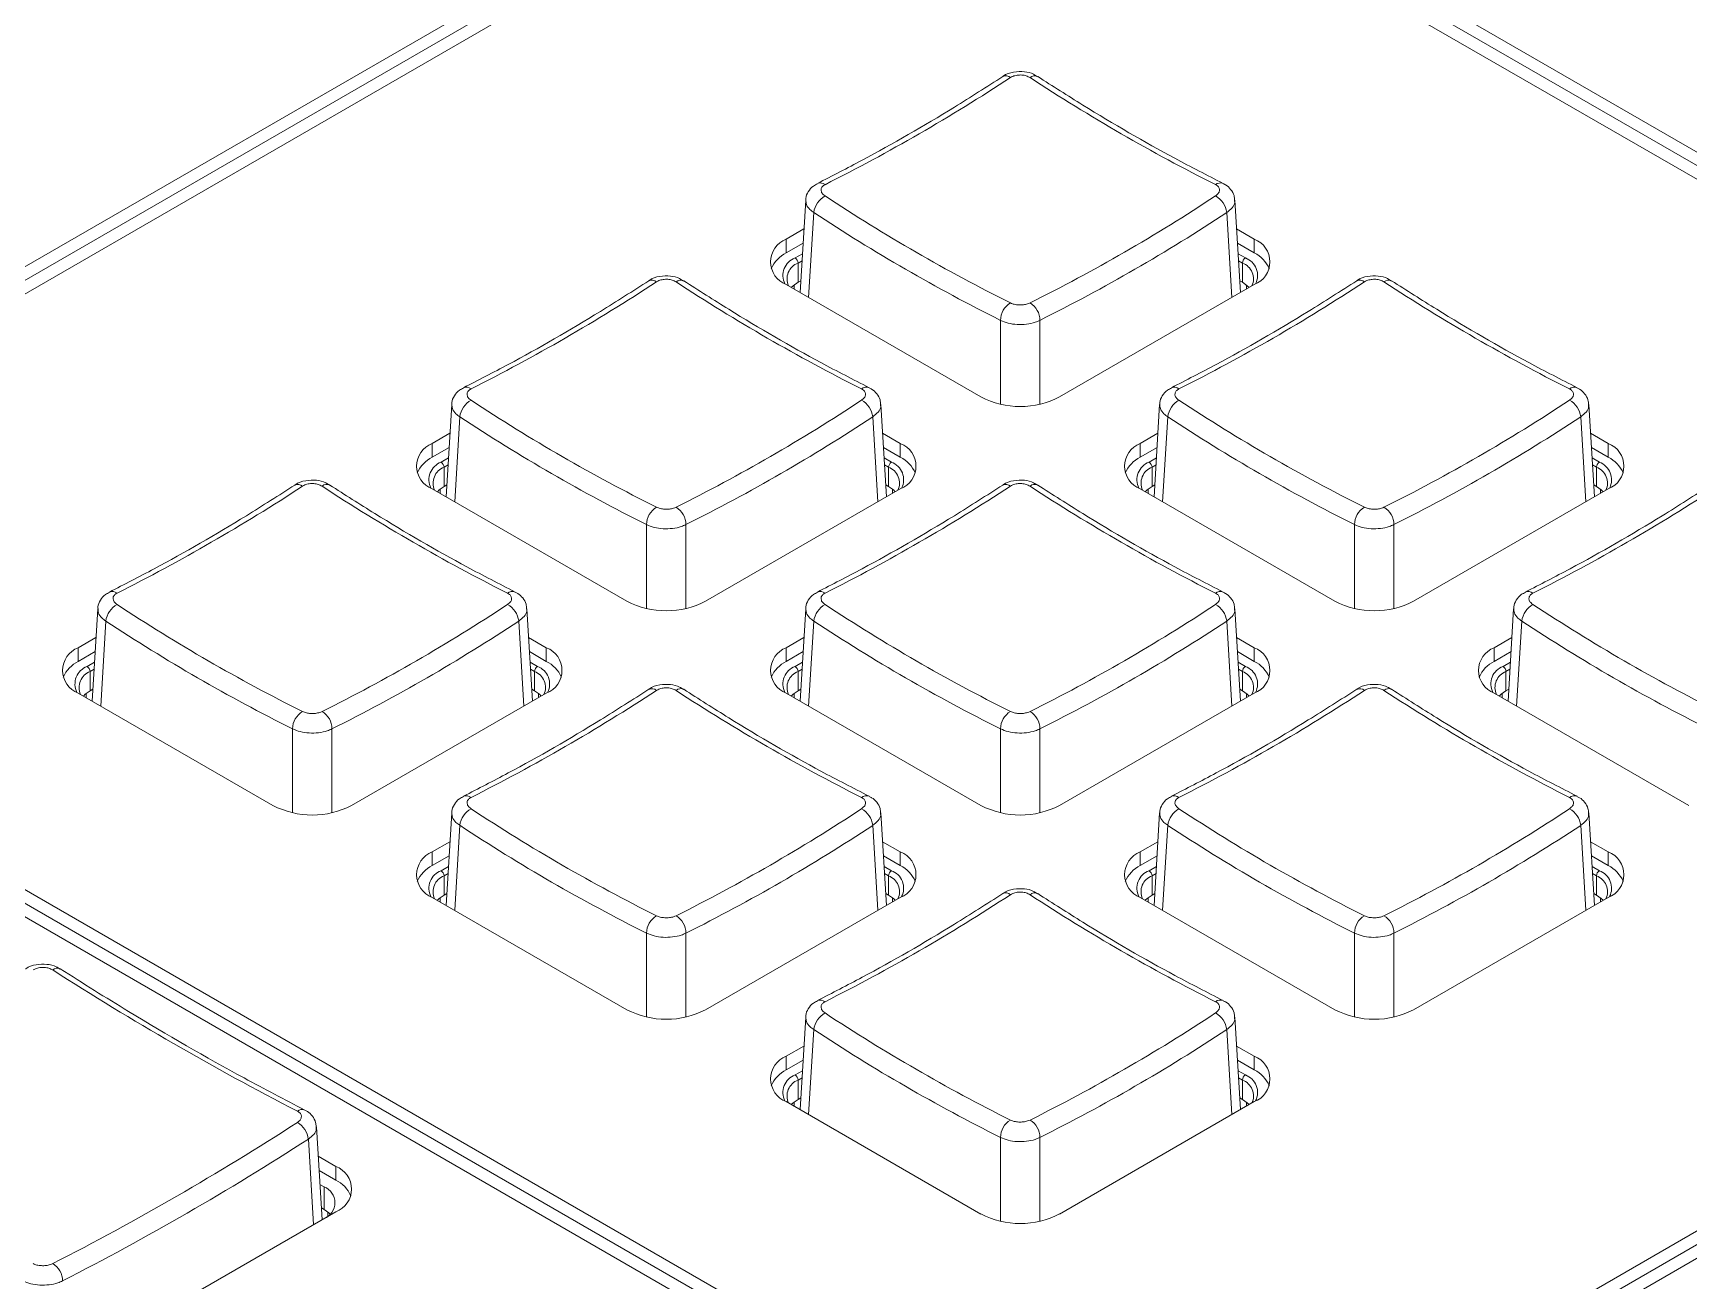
# Model space of a CAD drawing. Header units: millimetres. Extents: x 69 to 580, y 43 to 425.
# Drawn here: x 502.52 to 532.28, y 313.03 to 335.47 of the extents above; entities that cross this region are included whole.
import ezdxf

# ---------------------------------------------------------------- set-up
doc = ezdxf.new("R2010")
doc.units = ezdxf.units.MM

msp = doc.modelspace()

# ---------------------------------------------------------------- linework, layer by layer
at = {"color": 7, "linetype": 'Continuous', "lineweight": 15}
for p, q in [((549.2342, 323.6282), (406.8229, 405.8405)), ((549.2342, 323.3832), (406.8229, 405.5955)), ((518.7579, 340.732), (492.6592, 325.6655)), ((518.7579, 340.487), (492.6592, 325.4206)), ((493.0835, 325.4206), (519.1822, 340.487)), ((519.1822, 340.487), (548.8099, 323.3833)), ((516.4049, 332.4649), (516.3044, 330.8028)), ((524.2209, 330.8028), (524.1204, 332.4649)), ((480.7025, 332.0782), (522.287, 308.0719)), ((516.3735, 331.9466), (516.0554, 331.7629)), ((524.4699, 331.7629), (524.1517, 331.9466)), ((516.0554, 331.5179), (516.0554, 331.7629)), ((516.3582, 331.6928), (516.0554, 331.5179)), ((524.4699, 331.5179), (524.1671, 331.6928)), ((524.4699, 331.5179), (524.4699, 331.7629)), ((516.2675, 330.9872), (516.2675, 331.3342)), ((524.2578, 330.9872), (524.2578, 331.3342)), ((516.0553, 330.9465), (519.5555, 328.9259)), ((516.3172, 331.0159), (516.2675, 330.9872)), ((520.9697, 328.9259), (524.4699, 330.9465)), ((524.2578, 330.9872), (524.208, 331.0159)), ((510.0409, 328.7911), (509.9404, 327.1289)), ((517.857, 327.1289), (517.7564, 328.7911)), ((522.7688, 328.7911), (522.6683, 327.1289)), ((530.5849, 327.1289), (530.4844, 328.7911)), ((510.0096, 328.2728), (509.6914, 328.0891)), ((509.6914, 327.8441), (509.6914, 328.0891)), ((518.106, 328.0891), (517.7878, 328.2728)), ((518.106, 327.8441), (518.106, 328.0891)), ((522.7375, 328.2728), (522.4193, 328.0891)), ((522.4193, 327.8441), (522.4193, 328.0891)), ((530.8339, 328.0891), (530.5157, 328.2728)), ((530.8339, 327.8441), (530.8339, 328.0891)), ((509.9942, 328.0189), (509.6914, 327.8441)), ((518.106, 327.8441), (517.8031, 328.0189)), ((522.7221, 328.0189), (522.4193, 327.8441)), ((530.8339, 327.8441), (530.5311, 328.0189)), ((509.9035, 327.3134), (509.9035, 327.6604)), ((517.8938, 327.3134), (517.8938, 327.6604)), ((522.6314, 327.3134), (522.6314, 327.6604)), ((530.6218, 327.3134), (530.6218, 327.6604)), ((509.6914, 327.2727), (513.1916, 325.2521)), ((509.9533, 327.3421), (509.9035, 327.3134)), ((514.6058, 325.2521), (518.106, 327.2727)), ((517.8938, 327.3134), (517.8441, 327.3421)), ((522.4193, 327.2727), (525.9195, 325.2521)), ((522.6812, 327.3421), (522.6314, 327.3134)), ((527.3337, 325.2521), (530.8339, 327.2727)), ((530.6218, 327.3134), (530.572, 327.3421)), ((467.6373, 276.0335), (555.8245, 326.9428)), ((522.7113, 308.3169), (493.0835, 325.4206)), ((522.7113, 308.0719), (493.0835, 325.1756)), ((503.677, 325.1173), (503.5764, 323.4551)), ((511.493, 323.4551), (511.3925, 325.1172)), ((516.4049, 325.1173), (516.3044, 323.4551)), ((524.2209, 323.4551), (524.1204, 325.1172)), ((529.1328, 325.1173), (529.0323, 323.4551)), ((503.6456, 324.5989), (503.3274, 324.4152)), ((511.742, 324.4152), (511.4238, 324.5989)), ((516.3735, 324.5989), (516.0554, 324.4152)), ((524.4699, 324.4152), (524.1517, 324.5989)), ((529.1015, 324.5989), (528.7833, 324.4152)), ((503.3274, 324.1703), (503.3274, 324.4152)), ((503.6303, 324.3451), (503.3274, 324.1703)), ((511.742, 324.1703), (511.4392, 324.3451)), ((511.742, 324.1703), (511.742, 324.4152)), ((516.0554, 324.1703), (516.0554, 324.4152)), ((516.3582, 324.3451), (516.0554, 324.1703)), ((524.4699, 324.1703), (524.1671, 324.3451)), ((524.4699, 324.1703), (524.4699, 324.4152)), ((528.7833, 324.1703), (528.7833, 324.4152)), ((529.0861, 324.3451), (528.7833, 324.1703)), ((503.5396, 323.6395), (503.5396, 323.9866)), ((511.5299, 323.6395), (511.5299, 323.9866)), ((516.2675, 323.6395), (516.2675, 323.9866)), ((524.2578, 323.6395), (524.2578, 323.9866)), ((528.9954, 323.6395), (528.9954, 323.9866)), ((503.3274, 323.5988), (506.8276, 321.5782)), ((503.5893, 323.6683), (503.5396, 323.6395)), ((508.2418, 321.5782), (511.742, 323.5988)), ((511.5299, 323.6395), (511.4801, 323.6683)), ((516.0554, 323.5988), (519.5555, 321.5782)), ((516.3173, 323.6683), (516.2675, 323.6395)), ((520.9697, 321.5782), (524.4699, 323.5988)), ((524.2578, 323.6395), (524.208, 323.6683)), ((528.7833, 323.5988), (532.2835, 321.5782)), ((529.0452, 323.6683), (528.9954, 323.6395)), ((548.8099, 323.3833), (522.7113, 308.3169)), ((548.8099, 323.1383), (522.7113, 308.0719)), ((510.0409, 321.4434), (509.9404, 319.7812)), ((517.857, 319.7812), (517.7564, 321.4434)), ((522.7688, 321.4434), (522.6683, 319.7812)), ((530.5849, 319.7812), (530.4843, 321.4434)), ((510.0096, 320.9251), (509.6914, 320.7414)), ((518.106, 320.7414), (517.7878, 320.9251)), ((522.7375, 320.9251), (522.4193, 320.7414)), ((530.8339, 320.7414), (530.5157, 320.9251)), ((509.6914, 320.4964), (509.6914, 320.7414)), ((509.9942, 320.6713), (509.6914, 320.4964)), ((518.106, 320.4964), (517.8031, 320.6713)), ((518.106, 320.4964), (518.106, 320.7414)), ((522.4193, 320.4964), (522.4193, 320.7414)), ((522.7221, 320.6713), (522.4193, 320.4964)), ((530.8339, 320.4964), (530.5311, 320.6713)), ((530.8339, 320.4964), (530.8339, 320.7414)), ((509.9035, 319.9657), (509.9035, 320.3127)), ((517.8938, 319.9657), (517.8938, 320.3127)), ((522.6314, 319.9657), (522.6314, 320.3127)), ((530.6218, 319.9657), (530.6218, 320.3127)), ((509.6914, 319.925), (513.1916, 317.9044)), ((509.9533, 319.9944), (509.9035, 319.9657)), ((514.6058, 317.9044), (518.106, 319.925)), ((517.8938, 319.9657), (517.8441, 319.9944)), ((522.4193, 319.925), (525.9195, 317.9044)), ((522.6812, 319.9944), (522.6314, 319.9657)), ((527.3337, 317.9044), (530.8339, 319.925)), ((530.6218, 319.9657), (530.572, 319.9944)), ((516.4049, 317.7696), (516.3044, 316.1074)), ((524.2209, 316.1074), (524.1204, 317.7696)), ((516.3735, 317.2512), (516.0554, 317.0676)), ((516.0554, 316.8226), (516.0554, 317.0676)), ((524.4699, 317.0676), (524.1517, 317.2512)), ((524.4699, 316.8226), (524.4699, 317.0676)), ((516.3582, 316.9974), (516.0554, 316.8226)), ((524.4699, 316.8226), (524.1671, 316.9974)), ((516.2675, 316.2919), (516.2675, 316.6389)), ((524.2578, 316.2919), (524.2578, 316.6389)), ((516.0553, 316.2512), (519.5555, 314.2305)), ((516.3172, 316.3206), (516.2675, 316.2919)), ((520.9697, 314.2305), (524.4699, 316.2512)), ((524.2578, 316.2919), (524.208, 316.3206)), ((507.71, 314.1276), (507.6088, 315.8)), ((507.9575, 315.0869), (507.6409, 315.2697)), ((507.9575, 314.842), (507.6563, 315.0159)), ((507.9575, 314.842), (507.9575, 315.0869)), ((507.6716, 314.7621), (507.7454, 314.7195)), ((507.7454, 314.3112), (507.7454, 314.7195)), ((503.3967, 311.6376), (507.9575, 314.2705)), ((507.7454, 314.3112), (507.6972, 314.339))]:
    msp.add_line(p, q, dxfattribs=at)
at = {"color": 8, "linetype": 'Continuous', "lineweight": 15}
for p, q in [((516.5505, 332.2424), (516.458, 330.714)), ((524.0672, 330.714), (523.9748, 332.2424)), ((516.2145, 331.4261), (516.3467, 331.5024)), ((516.339, 331.3755), (516.2675, 331.3342)), ((524.1786, 331.5024), (524.3108, 331.4261)), ((524.2578, 331.3342), (524.1863, 331.3755)), ((516.1968, 330.9395), (516.1968, 330.8649)), ((524.3285, 330.9395), (524.3285, 330.8649)), ((519.9093, 328.794), (519.9093, 330.3034)), ((520.616, 330.3034), (520.616, 328.794)), ((510.1865, 328.5685), (510.0941, 327.0402)), ((517.7033, 327.0402), (517.6108, 328.5685)), ((522.9144, 328.5685), (522.822, 327.0402)), ((530.4312, 327.0402), (530.3388, 328.5685)), ((509.8505, 327.7523), (509.9827, 327.8286)), ((517.8146, 327.8286), (517.9469, 327.7523)), ((522.5784, 327.7523), (522.7106, 327.8286)), ((530.5426, 327.8286), (530.6748, 327.7523)), ((509.975, 327.7017), (509.9035, 327.6604)), ((517.8938, 327.6604), (517.8223, 327.7017)), ((522.703, 327.7017), (522.6314, 327.6604)), ((530.6218, 327.6604), (530.5502, 327.7017)), ((509.8328, 327.2657), (509.8328, 327.191)), ((517.9645, 327.2657), (517.9645, 327.191)), ((522.5607, 327.2657), (522.5607, 327.191)), ((530.6925, 327.2657), (530.6925, 327.191)), ((513.5453, 325.1202), (513.5453, 326.6295)), ((514.252, 326.6295), (514.252, 325.1202)), ((526.2733, 325.1202), (526.2733, 326.6295)), ((526.9799, 326.6295), (526.9799, 325.1202)), ((503.8226, 324.8947), (503.7301, 323.3664)), ((511.3393, 323.3664), (511.2469, 324.8947)), ((516.5505, 324.8947), (516.458, 323.3664)), ((524.0672, 323.3664), (523.9748, 324.8947)), ((529.2784, 324.8947), (529.186, 323.3664)), ((503.4865, 324.0784), (503.6188, 324.1548)), ((503.6111, 324.0279), (503.5396, 323.9866)), ((511.4507, 324.1548), (511.5829, 324.0784)), ((511.5299, 323.9866), (511.4584, 324.0279)), ((516.2145, 324.0784), (516.3467, 324.1548)), ((516.339, 324.0279), (516.2675, 323.9866)), ((524.1786, 324.1548), (524.3108, 324.0784)), ((524.2578, 323.9866), (524.1863, 324.0279)), ((528.9424, 324.0784), (529.0746, 324.1548)), ((529.0669, 324.0279), (528.9954, 323.9866)), ((503.4689, 323.5918), (503.4689, 323.5172)), ((511.6006, 323.5918), (511.6006, 323.5172)), ((516.1968, 323.5918), (516.1968, 323.5172)), ((524.3285, 323.5918), (524.3285, 323.5172)), ((528.9247, 323.5918), (528.9247, 323.5172)), ((507.1814, 321.4464), (507.1814, 322.9557)), ((507.8881, 322.9557), (507.8881, 321.4464)), ((519.9093, 321.4464), (519.9093, 322.9557)), ((520.616, 322.9557), (520.616, 321.4464)), ((510.1865, 321.2209), (510.0941, 319.6925)), ((517.7033, 319.6925), (517.6108, 321.2209)), ((522.9144, 321.2209), (522.822, 319.6925)), ((530.4312, 319.6925), (530.3388, 321.2209)), ((509.8505, 320.4046), (509.9827, 320.4809)), ((509.975, 320.354), (509.9035, 320.3127)), ((517.8146, 320.4809), (517.9469, 320.4046)), ((517.8938, 320.3127), (517.8223, 320.354)), ((522.5784, 320.4046), (522.7106, 320.4809)), ((522.703, 320.354), (522.6314, 320.3127)), ((530.5426, 320.4809), (530.6748, 320.4046)), ((530.6218, 320.3127), (530.5502, 320.354)), ((509.8328, 319.918), (509.8328, 319.8433)), ((517.9645, 319.918), (517.9645, 319.8433)), ((522.5607, 319.918), (522.5607, 319.8433)), ((530.6925, 319.918), (530.6925, 319.8433)), ((513.5453, 317.7725), (513.5453, 319.2819)), ((514.252, 319.2819), (514.252, 317.7725)), ((526.2733, 317.7725), (526.2733, 319.2819)), ((526.9799, 319.2819), (526.9799, 317.7725)), ((516.5505, 317.547), (516.458, 316.0187)), ((524.0672, 316.0187), (523.9748, 317.547)), ((516.2145, 316.7308), (516.3467, 316.8071)), ((524.1786, 316.8071), (524.3108, 316.7308)), ((516.339, 316.6802), (516.2675, 316.6389)), ((524.2578, 316.6389), (524.1863, 316.6802)), ((516.1968, 316.2441), (516.1968, 316.1695)), ((524.3285, 316.2441), (524.3285, 316.1695)), ((507.5563, 314.0389), (507.4632, 315.5783)), ((519.9093, 314.0987), (519.9093, 315.608)), ((520.616, 315.608), (520.616, 314.0987)), ((507.8161, 314.2635), (507.8161, 314.1957))]:
    msp.add_line(p, q, dxfattribs=at)
at = {"color": 7, "linetype": 'Continuous', "lineweight": 15, "flags": 128}
for points in [[(516.2675, 330.9872), (516.1804, 330.926), (516.1468, 330.8937)], [(524.3785, 330.8937), (524.3448, 330.926), (524.2578, 330.9872)], [(509.9035, 327.3134), (509.8165, 327.2521), (509.7828, 327.2199)], [(518.0146, 327.2199), (517.9809, 327.2521), (517.8938, 327.3134)], [(522.6314, 327.3134), (522.5444, 327.2521), (522.5107, 327.2199)], [(530.7425, 327.2199), (530.7088, 327.2521), (530.6218, 327.3134)], [(503.5396, 323.6395), (503.4525, 323.5783), (503.4188, 323.5461)], [(511.6506, 323.5461), (511.6169, 323.5783), (511.5299, 323.6395)], [(516.2675, 323.6395), (516.1804, 323.5783), (516.1468, 323.5461)], [(524.3785, 323.5461), (524.3448, 323.5783), (524.2578, 323.6395)], [(528.9954, 323.6395), (528.9084, 323.5783), (528.8747, 323.5461)], [(509.9035, 319.9657), (509.8165, 319.9045), (509.7828, 319.8722)], [(518.0146, 319.8722), (517.9809, 319.9045), (517.8938, 319.9657)], [(522.6314, 319.9657), (522.5444, 319.9045), (522.5107, 319.8722)], [(530.7425, 319.8722), (530.7088, 319.9045), (530.6218, 319.9657)], [(516.2675, 316.2919), (516.1804, 316.2306), (516.1468, 316.1984)], [(524.3785, 316.1984), (524.3448, 316.2306), (524.2578, 316.2919)], [(507.8545, 314.2296), (507.8324, 314.25), (507.7454, 314.3112)]]:
    msp.add_lwpolyline(points, dxfattribs=at)
at = {"color": 7, "linetype": 'Continuous', "lineweight": 15}
for centre, radius, start, end in [((501.3681, 363.2437), 34.1604, 296.76618, 303.22844), ((539.1564, 363.2424), 34.1588, 236.77142, 243.23396), ((516.9524, 332.1884), 0.4055, 119.57629, 172.35129), ((534.3193, 359.1203), 31.86, 236.53799, 243.46739), ((506.2067, 359.119), 31.8585, 296.53245, 303.46217), ((523.5729, 332.1884), 0.4055, 7.65129, 60.4206), ((534.243, 359.0114), 32.0875, 236.53799, 243.46739), ((506.2814, 359.0129), 32.0892, 296.5328, 303.46183), ((516.2103, 331.3547), 0.4366, 110.78264, 249.21681), ((524.315, 331.3547), 0.4366, 290.78382, 69.21618), ((516.322, 330.9953), 0.5868, 117.03066, 156.18332), ((516.3732, 331.0496), 0.3037, 110.37971, 204.80769), ((516.1524, 331.329), 0.1153, 2.60347, 57.3955), ((524.3729, 331.329), 0.1153, 122.6058, 177.39358), ((524.152, 331.0496), 0.3037, 335.19249, 69.62089), ((524.2032, 330.9953), 0.5868, 23.81718, 62.9681), ((495.0041, 359.5699), 34.1603, 296.76618, 303.22844), ((532.7923, 359.5683), 34.1586, 236.77139, 243.23399), ((507.732, 359.5699), 34.1604, 296.76618, 303.22844), ((545.5204, 359.5686), 34.1588, 236.77142, 243.23396), ((520.2691, 330.3054), 0.3598, 120.36283, 180.31859), ((520.2562, 330.3053), 0.3598, 359.68524, 59.63431), ((510.5884, 328.5146), 0.4055, 119.57629, 172.35129), ((527.9553, 355.4465), 31.86, 236.53799, 243.46739), ((499.8428, 355.4452), 31.8585, 296.53245, 303.46217), ((517.2089, 328.5145), 0.4055, 7.65211, 60.42074), ((520.2626, 330.2906), 1.537, 242.6098, 297.39014), ((523.3164, 328.5145), 0.4056, 119.58079, 172.34678), ((540.6833, 355.4465), 31.86, 236.53799, 243.46739), ((512.5689, 355.4482), 31.862, 296.53283, 303.46179), ((529.9368, 328.5146), 0.4055, 7.64986, 60.42118), ((527.8787, 355.3371), 32.0869, 236.53792, 243.46746), ((499.9174, 355.3391), 32.0893, 296.5328, 303.46183), ((540.607, 355.3376), 32.0875, 236.53799, 243.46739), ((512.6471, 355.336), 32.0857, 296.53242, 303.46221), ((509.8463, 327.6809), 0.4366, 110.78264, 249.21681), ((517.951, 327.6809), 0.4366, 290.78386, 69.21633), ((522.5742, 327.6809), 0.4366, 110.7838, 249.21639), ((530.679, 327.6809), 0.4366, 290.78266, 69.2166), ((509.9581, 327.3214), 0.5868, 117.03056, 156.18343), ((509.7884, 327.6552), 0.1153, 2.60347, 57.3955), ((518.009, 327.6552), 0.1153, 122.60519, 177.3942), ((517.8393, 327.3214), 0.5868, 23.81746, 62.96825), ((522.686, 327.3214), 0.5868, 117.03257, 156.18141), ((522.5163, 327.6552), 0.1153, 2.61087, 57.39139), ((530.7369, 327.6552), 0.1153, 122.6058, 177.39358), ((530.5672, 327.3215), 0.5868, 23.81631, 62.96846), ((510.0093, 327.3757), 0.3037, 110.3792, 204.80819), ((517.7881, 327.3757), 0.3037, 335.19343, 69.61995), ((522.7372, 327.3757), 0.3037, 110.38004, 204.8058), ((530.516, 327.3757), 0.3037, 335.19453, 69.61885), ((488.6402, 355.896), 34.1603, 296.76618, 303.22844), ((526.4284, 355.8945), 34.1586, 236.77139, 243.23399), ((501.3681, 355.896), 34.1603, 296.76618, 303.22844), ((539.1563, 355.8945), 34.1586, 236.77139, 243.23399), ((514.096, 355.8961), 34.1604, 296.76618, 303.22844), ((513.9051, 326.6315), 0.3598, 120.36283, 180.31859), ((513.8922, 326.6315), 0.3598, 359.68524, 59.63431), ((526.6331, 326.6315), 0.3598, 120.36725, 180.31417), ((526.6201, 326.6315), 0.3598, 359.68366, 59.63491), ((504.2244, 324.8407), 0.4055, 119.57632, 172.35115), ((521.5912, 351.7722), 31.8595, 236.53794, 243.46743), ((493.4788, 351.7713), 31.8585, 296.53245, 303.46217), ((510.8449, 324.8407), 0.4055, 7.6519, 60.42071), ((513.8987, 326.6168), 1.537, 242.6098, 297.39014), ((516.9524, 324.8407), 0.4056, 119.58079, 172.34678), ((534.3193, 351.7726), 31.86, 236.53799, 243.46739), ((506.205, 351.7744), 31.862, 296.53283, 303.46179), ((523.5729, 324.8407), 0.4055, 7.65068, 60.42132), ((526.6266, 326.6167), 1.537, 242.60949, 297.39069), ((529.6803, 324.8407), 0.4055, 119.57794, 172.34963), ((547.0472, 351.7726), 31.86, 236.53799, 243.46739), ((521.5149, 351.6635), 32.0872, 236.53795, 243.46743), ((493.5535, 351.6653), 32.0893, 296.5328, 303.46183), ((534.2427, 351.6632), 32.0869, 236.53792, 243.46746), ((506.2831, 351.6622), 32.0857, 296.53242, 303.46221), ((546.971, 351.6638), 32.0875, 236.53799, 243.46739), ((503.4824, 324.007), 0.4366, 110.78267, 249.21677), ((511.5871, 324.007), 0.4366, 290.7838, 69.21648), ((516.2103, 324.007), 0.4366, 110.7838, 249.21639), ((524.315, 324.007), 0.4366, 290.7827, 69.21674), ((528.9382, 324.007), 0.4366, 110.78289, 249.21655), ((503.5941, 323.6476), 0.5868, 117.03061, 156.18343), ((503.6453, 323.7019), 0.3037, 110.37926, 204.80826), ((503.4244, 323.9813), 0.1153, 2.60347, 57.3955), ((511.645, 323.9813), 0.1153, 122.60606, 177.39414), ((511.4241, 323.7019), 0.3037, 335.19276, 69.62024), ((511.4753, 323.6476), 0.5868, 23.81774, 62.9684), ((516.3221, 323.6476), 0.5868, 117.03247, 156.18152), ((516.3732, 323.7019), 0.3037, 110.37953, 204.80631), ((516.1523, 323.9813), 0.1153, 2.61087, 57.39139), ((524.3729, 323.9813), 0.1153, 122.60519, 177.3942), ((524.152, 323.7019), 0.3037, 335.19547, 69.61791), ((524.2033, 323.6476), 0.5868, 23.81659, 62.96861), ((529.0499, 323.6476), 0.5868, 117.03066, 156.18332), ((529.1012, 323.7019), 0.3037, 110.37971, 204.80769), ((528.8803, 323.9813), 0.1153, 2.60347, 57.3955), ((495.0041, 352.2222), 34.1603, 296.76618, 303.22844), ((532.7923, 352.2207), 34.1586, 236.77139, 243.23399), ((507.7321, 352.2222), 34.1603, 296.76618, 303.22844), ((545.5203, 352.2207), 34.1586, 236.77139, 243.23399), ((507.5412, 322.9577), 0.3598, 120.36286, 180.31844), ((507.5282, 322.9577), 0.3598, 359.68509, 59.63446), ((520.2691, 322.9577), 0.3598, 120.36725, 180.31417), ((520.2562, 322.9577), 0.3598, 359.68366, 59.63491), ((507.5347, 322.9429), 1.537, 242.60981, 297.39013), ((510.5885, 321.1669), 0.4056, 119.58082, 172.34665), ((527.9551, 348.0984), 31.8595, 236.53794, 243.46743), ((499.841, 348.1005), 31.862, 296.53283, 303.46179), ((517.2089, 321.1669), 0.4055, 7.65047, 60.42129), ((520.2626, 322.9429), 1.537, 242.60949, 297.39069), ((523.3164, 321.1669), 0.4055, 119.57794, 172.34963), ((540.6833, 348.0988), 31.86, 236.53799, 243.46739), ((512.5707, 348.0975), 31.8585, 296.53245, 303.46217), ((529.9368, 321.1669), 0.4055, 7.65211, 60.42074), ((527.8789, 347.9897), 32.0872, 236.53795, 243.46743), ((499.9192, 347.9884), 32.0858, 296.53242, 303.46221), ((540.6067, 347.9894), 32.0869, 236.53792, 243.46746), ((512.6453, 347.9914), 32.0893, 296.5328, 303.46183), ((509.8463, 320.3332), 0.4366, 110.78383, 249.21636), ((517.951, 320.3332), 0.4366, 290.78264, 69.2169), ((522.5742, 320.3332), 0.4366, 110.78289, 249.21655), ((530.679, 320.3332), 0.4366, 290.78354, 69.21664), ((509.9581, 319.9737), 0.5868, 117.03253, 156.18152), ((510.0093, 320.028), 0.3037, 110.37959, 204.80638), ((509.7884, 320.3075), 0.1153, 2.61087, 57.39139), ((518.009, 320.3075), 0.1153, 122.60606, 177.39414), ((517.7881, 320.028), 0.3037, 335.19479, 69.6182), ((517.8393, 319.9738), 0.5868, 23.81687, 62.96877), ((522.686, 319.9738), 0.5868, 117.03056, 156.18343), ((522.7372, 320.028), 0.3037, 110.3792, 204.80819), ((522.5163, 320.3075), 0.1153, 2.60347, 57.3955), ((530.7369, 320.3075), 0.1153, 122.60519, 177.3942), ((530.516, 320.028), 0.3037, 335.19343, 69.61995), ((530.5672, 319.9738), 0.5868, 23.81746, 62.96825), ((501.3681, 348.5484), 34.1603, 296.76618, 303.22844), ((539.1563, 348.5468), 34.1586, 236.77139, 243.23399), ((513.9052, 319.2838), 0.3598, 120.36728, 180.31402), ((513.8922, 319.2838), 0.3598, 359.68351, 59.63507), ((526.6331, 319.2838), 0.3598, 120.36437, 180.31705), ((526.6201, 319.2838), 0.3598, 359.68524, 59.63431), ((531.8906, 363.8158), 53.7129, 237.29268, 242.71269), ((513.8987, 319.2691), 1.537, 242.6095, 297.39068), ((516.9524, 317.493), 0.4055, 119.57798, 172.34949), ((534.3191, 344.4246), 31.8595, 236.53794, 243.46743), ((506.2067, 344.4237), 31.8585, 296.53245, 303.46217), ((523.5729, 317.493), 0.4055, 7.6519, 60.42071), ((526.6266, 319.2691), 1.537, 242.60964, 297.3903), ((534.2429, 344.3158), 32.0872, 236.53795, 243.46743), ((506.2814, 344.3176), 32.0893, 296.5328, 303.46183), ((516.2103, 316.6594), 0.4366, 110.78292, 249.21652), ((524.315, 316.6594), 0.4366, 290.78348, 69.2168), ((516.322, 316.2999), 0.5868, 117.03061, 156.18343), ((524.2032, 316.2999), 0.5868, 23.81774, 62.9684), ((516.3732, 316.3542), 0.3037, 110.37926, 204.80826), ((516.1524, 316.6337), 0.1153, 2.60347, 57.3955), ((524.3729, 316.6337), 0.1153, 122.60606, 177.39414), ((524.152, 316.3542), 0.3037, 335.19276, 69.62024), ((480.0524, 357.9375), 50.0964, 297.09151, 302.90311), ((507.064, 315.5291), 0.4022, 7.03082, 59.89493), ((520.2691, 315.61), 0.3598, 120.3644, 180.3169), ((520.2562, 315.61), 0.3598, 359.68509, 59.63446), ((480.1281, 357.8266), 50.3202, 297.09128, 302.90334), ((507.8026, 314.6787), 0.4366, 290.78346, 69.21674), ((507.6369, 314.4338), 0.3056, 290.78391, 69.21672), ((507.6908, 314.3193), 0.5868, 23.81741, 62.96841), ((520.2626, 315.5953), 1.537, 242.60965, 297.39029), ((502.6803, 313.0251), 0.364, 0.36303, 59.17)]:
    msp.add_arc(centre, radius, start, end, dxfattribs=at)
at = {"color": 8, "linetype": 'Continuous', "lineweight": 15}
for centre, radius, start, end in [((520.0021, 334.5722), 0.1288, 48.62652, 113.97214), ((520.5223, 334.5775), 0.1243, 64.67677, 132.71113), ((516.6659, 332.6385), 0.1361, 50.59635, 111.91539), ((523.8588, 332.6424), 0.1326, 67.22962, 130.28548), ((516.3308, 331.1118), 0.3351, 110.32053, 206.83817), ((524.1944, 331.1118), 0.3351, 333.16197, 69.67933), ((513.6382, 330.8984), 0.1288, 48.62505, 113.97282), ((514.1584, 330.9037), 0.1243, 64.68018, 132.70817), ((526.3661, 330.8984), 0.1288, 48.62858, 113.97007), ((526.8863, 330.9037), 0.1243, 64.67856, 132.7062), ((510.3019, 328.9646), 0.1361, 50.59635, 111.91539), ((517.4949, 328.9686), 0.1326, 67.23046, 130.28465), ((523.0298, 328.9647), 0.136, 50.57226, 111.9413), ((530.2228, 328.9686), 0.1326, 67.227, 130.28496), ((509.9669, 327.438), 0.3351, 110.32044, 206.83826), ((517.8305, 327.438), 0.3351, 333.16176, 69.67919), ((522.6948, 327.438), 0.3351, 110.32266, 206.83604), ((530.5584, 327.438), 0.3351, 333.16409, 69.67721), ((507.2742, 327.2246), 0.1288, 48.62528, 113.97298), ((507.7944, 327.2299), 0.1243, 64.67754, 132.71035), ((520.0021, 327.2245), 0.1288, 48.62711, 113.97076), ((520.5223, 327.2298), 0.1243, 64.68197, 132.70324), ((503.9379, 325.2908), 0.1361, 50.59555, 111.91619), ((511.1309, 325.2947), 0.1326, 67.23046, 130.28465), ((516.6659, 325.2909), 0.136, 50.57226, 111.9413), ((523.8588, 325.2947), 0.1326, 67.22783, 130.28412), ((529.3938, 325.2909), 0.136, 50.57149, 111.94207), ((503.6029, 323.7642), 0.3351, 110.32027, 206.83854), ((511.4665, 323.7642), 0.3351, 333.16179, 69.67951), ((516.3308, 323.7642), 0.3351, 110.32257, 206.83613), ((524.1944, 323.7642), 0.3351, 333.16388, 69.67707), ((529.0587, 323.7642), 0.3351, 110.32053, 206.83817), ((513.6382, 323.5507), 0.1288, 48.62735, 113.97092), ((514.1584, 323.556), 0.1243, 64.67933, 132.70543), ((526.3661, 323.5507), 0.1288, 48.62631, 113.97156), ((526.8863, 323.556), 0.1243, 64.68018, 132.70817), ((510.3019, 321.6171), 0.136, 50.57146, 111.9421), ((517.4949, 321.6209), 0.1326, 67.22783, 130.28412), ((523.0298, 321.6171), 0.136, 50.57149, 111.94207), ((530.2228, 321.6209), 0.1326, 67.23046, 130.28465), ((509.9669, 320.0903), 0.3351, 110.3224, 206.83641), ((517.8305, 320.0903), 0.3351, 333.16391, 69.67739), ((522.6948, 320.0903), 0.3351, 110.32044, 206.83826), ((530.5584, 320.0903), 0.3351, 333.16176, 69.67919), ((520.0021, 319.8769), 0.1288, 48.62654, 113.97172), ((520.5223, 319.8822), 0.1243, 64.67754, 132.71035), ((502.9491, 318.5276), 0.1233, 64.50778, 131.78637), ((516.6659, 317.9432), 0.1359, 50.57069, 111.94287), ((523.8588, 317.9471), 0.1326, 67.23046, 130.28465), ((516.3308, 316.4165), 0.3351, 110.32027, 206.83854), ((524.1944, 316.4165), 0.3351, 333.16179, 69.67951), ((507.3491, 315.9796), 0.1306, 66.71103, 129.67312)]:
    msp.add_arc(centre, radius, start, end, dxfattribs=at)
at = {"color": 7, "linetype": 'Continuous', "lineweight": 15}
for points, knots in [([(519.9494, 334.6896), (519.6588, 334.5036), (518.8158, 333.9639), (517.7022, 333.3228), (516.8838, 332.9026), (516.615, 332.7647)], [0, 0, 0, 0, 0.2610219, 0.7573406, 1, 1, 1, 1]), ([(520.5711, 334.6839), (520.5491, 334.7), (520.482, 334.7491), (520.33, 334.7824), (520.1407, 334.7734), (520.0027, 334.7368), (519.9529, 334.6905), (519.9504, 334.6881)], [0, 0, 0, 0, 0.1275079, 0.3902908, 0.677923, 0.9837455, 1, 1, 1, 1]), ([(520.4381, 334.6689), (520.4164, 334.6805), (520.373, 334.7037), (520.2902, 334.7182), (520.206, 334.7151), (520.1357, 334.6966), (520.101, 334.6767), (520.0872, 334.6689)], [0, 0, 0, 0, 0.2147764, 0.4295447, 0.6442049, 0.8587975, 1, 1, 1, 1]), ([(523.9103, 332.7647), (523.6212, 332.9133), (522.7824, 333.3445), (521.6687, 333.9892), (520.846, 334.5165), (520.5759, 334.6896)], [0, 0, 0, 0, 0.260957, 0.7573222, 1, 1, 1, 1]), ([(516.6189, 332.7584), (516.5925, 332.7467), (516.5237, 332.7164), (516.4501, 332.6234), (516.4044, 332.5289), (516.409, 332.4752), (516.4099, 332.4643)], [0, 0, 0, 0, 0.222479, 0.5800415, 0.9155865, 1, 1, 1, 1]), ([(516.7522, 332.7436), (516.7345, 332.7325), (516.6991, 332.7102), (516.6769, 332.6641), (516.6817, 332.6152), (516.7099, 332.5724), (516.7402, 332.55), (516.7522, 332.5411)], [0, 0, 0, 0, 0.21476537, 0.42953792, 0.64419184, 0.85878632, 1, 1, 1, 1]), ([(523.7731, 332.5411), (523.7908, 332.555), (523.8262, 332.5827), (523.8484, 332.6323), (523.8436, 332.6805), (523.8154, 332.7189), (523.7851, 332.7366), (523.7731, 332.7436)], [0, 0, 0, 0, 0.2147722, 0.4295525, 0.6442037, 0.8588035, 1, 1, 1, 1]), ([(524.1148, 332.4646), (524.1134, 332.4921), (524.1098, 332.5624), (524.0497, 332.6596), (523.9781, 332.7315), (523.9239, 332.7539), (523.9078, 332.7606)], [0, 0, 0, 0, 0.21337713, 0.54517611, 0.86544205, 1, 1, 1, 1]), ([(514.2071, 331.0101), (514.1852, 331.0261), (514.118, 331.0753), (513.966, 331.1086), (513.7768, 331.0995), (513.6387, 331.063), (513.5889, 331.0166), (513.5864, 331.0143)], [0, 0, 0, 0, 0.1275074, 0.390292, 0.6779202, 0.9837481, 1, 1, 1, 1]), ([(514.0741, 330.995), (514.0524, 331.0066), (514.0091, 331.0298), (513.9263, 331.0444), (513.8421, 331.0412), (513.7718, 331.0228), (513.737, 331.0029), (513.7233, 330.995)], [0, 0, 0, 0, 0.2147756, 0.4295455, 0.6442014, 0.8587932, 1, 1, 1, 1]), ([(526.935, 331.0101), (526.9131, 331.0261), (526.846, 331.0753), (526.6939, 331.1086), (526.5047, 331.0995), (526.3667, 331.063), (526.3168, 331.0166), (526.3143, 331.0143)], [0, 0, 0, 0, 0.1275076, 0.3902997, 0.6779237, 0.9837455, 1, 1, 1, 1]), ([(526.802, 330.995), (526.7803, 331.0066), (526.737, 331.0298), (526.6542, 331.0444), (526.57, 331.0412), (526.4997, 331.0228), (526.465, 331.0029), (526.4512, 330.995)], [0, 0, 0, 0, 0.2147602, 0.429548, 0.6441982, 0.8587935, 1, 1, 1, 1]), ([(513.5854, 331.0158), (513.2949, 330.8298), (512.4518, 330.2901), (511.3383, 329.649), (510.5198, 329.2288), (510.2511, 329.0908)], [0, 0, 0, 0, 0.261022, 0.7573405, 1, 1, 1, 1]), ([(517.5463, 329.0908), (517.2573, 329.2394), (516.4184, 329.6707), (515.3047, 330.3153), (514.4821, 330.8426), (514.2119, 331.0158)], [0, 0, 0, 0, 0.260957, 0.7573222, 1, 1, 1, 1]), ([(526.3133, 331.0158), (526.0228, 330.8298), (525.1797, 330.2901), (524.0662, 329.649), (523.2477, 329.2288), (522.979, 329.0908)], [0, 0, 0, 0, 0.2610219, 0.7573406, 1, 1, 1, 1]), ([(530.2742, 329.0908), (529.9852, 329.2394), (529.1463, 329.6707), (528.0326, 330.3153), (527.21, 330.8426), (526.9399, 331.0158)], [0, 0, 0, 0, 0.2609574, 0.7573234, 1, 1, 1, 1]), ([(520.0872, 330.6158), (520.1089, 330.607), (520.1522, 330.5893), (520.2351, 330.5782), (520.3192, 330.5806), (520.3895, 330.5947), (520.4243, 330.6098), (520.4381, 330.6158)], [0, 0, 0, 0, 0.2147607, 0.4295481, 0.6441944, 0.8587938, 1, 1, 1, 1]), ([(520.616, 330.3034), (520.5882, 330.2908), (520.5183, 330.2591), (520.3766, 330.2297), (520.2071, 330.2247), (520.0403, 330.2479), (519.953, 330.2849), (519.9093, 330.3034)], [0, 0, 0, 0, 0.1411821, 0.3557839, 0.5704637, 0.7852557, 1, 1, 1, 1]), ([(510.2549, 329.0845), (510.2285, 329.0729), (510.1597, 329.0426), (510.0861, 328.9496), (510.0405, 328.8551), (510.045, 328.8013), (510.0459, 328.7905)], [0, 0, 0, 0, 0.2224798, 0.5800435, 0.9155862, 1, 1, 1, 1]), ([(510.3883, 329.0698), (510.3706, 329.0586), (510.3351, 329.0364), (510.3129, 328.9903), (510.3178, 328.9413), (510.3459, 328.8985), (510.3762, 328.8761), (510.3883, 328.8672)], [0, 0, 0, 0, 0.2147652, 0.4295417, 0.6441922, 0.8587865, 1, 1, 1, 1]), ([(517.4091, 328.8672), (517.4268, 328.8811), (517.4622, 328.9089), (517.4844, 328.9585), (517.4796, 329.0067), (517.4514, 329.0451), (517.4211, 329.0627), (517.4091, 329.0698)], [0, 0, 0, 0, 0.2147758, 0.4295509, 0.6442073, 0.8588043, 1, 1, 1, 1]), ([(517.7508, 328.7907), (517.7494, 328.8183), (517.7459, 328.8886), (517.6857, 328.9858), (517.6141, 329.0577), (517.5599, 329.0801), (517.5439, 329.0867)], [0, 0, 0, 0, 0.21337486, 0.54517489, 0.86544086, 1, 1, 1, 1]), ([(522.9828, 329.0845), (522.9564, 329.0729), (522.8877, 329.0426), (522.8141, 328.9496), (522.7684, 328.8551), (522.7729, 328.8013), (522.7739, 328.7905)], [0, 0, 0, 0, 0.2224747, 0.5800368, 0.9155754, 1, 1, 1, 1]), ([(523.1162, 329.0698), (523.0985, 329.0586), (523.0631, 329.0364), (523.0408, 328.9903), (523.0457, 328.9413), (523.0739, 328.8985), (523.1042, 328.8761), (523.1162, 328.8672)], [0, 0, 0, 0, 0.214772, 0.429548, 0.6442053, 0.8588031, 1, 1, 1, 1]), ([(530.137, 328.8672), (530.1547, 328.8811), (530.1901, 328.9089), (530.2124, 328.9585), (530.2075, 329.0067), (530.1793, 329.0451), (530.149, 329.0627), (530.137, 329.0698)], [0, 0, 0, 0, 0.2147681, 0.4295444, 0.6441914, 0.8587872, 1, 1, 1, 1]), ([(530.4787, 328.7907), (530.4773, 328.8183), (530.4738, 328.8886), (530.4136, 328.9858), (530.3421, 329.0577), (530.2878, 329.0801), (530.2718, 329.0867)], [0, 0, 0, 0, 0.21337752, 0.54519269, 0.8654418, 1, 1, 1, 1]), ([(507.2214, 327.3419), (506.9309, 327.1559), (506.0879, 326.6162), (504.9743, 325.9751), (504.1558, 325.555), (503.8871, 325.417)], [0, 0, 0, 0, 0.2610221, 0.7573405, 1, 1, 1, 1]), ([(507.8432, 327.3362), (507.8212, 327.3523), (507.7541, 327.4014), (507.6021, 327.4347), (507.4128, 327.4257), (507.2748, 327.3891), (507.2249, 327.3428), (507.2224, 327.3405)], [0, 0, 0, 0, 0.1275073, 0.3902916, 0.6779205, 0.9837468, 1, 1, 1, 1]), ([(507.7101, 327.3212), (507.6885, 327.3328), (507.6451, 327.356), (507.5623, 327.3706), (507.4781, 327.3674), (507.4078, 327.3489), (507.3731, 327.3291), (507.3593, 327.3212)], [0, 0, 0, 0, 0.2147762, 0.4295451, 0.6442012, 0.8587955, 1, 1, 1, 1]), ([(511.1823, 325.417), (510.8933, 325.5656), (510.0544, 325.9969), (508.9408, 326.6415), (508.1181, 327.1688), (507.848, 327.3419)], [0, 0, 0, 0, 0.260957, 0.7573222, 1, 1, 1, 1]), ([(519.9494, 327.3419), (519.6588, 327.1559), (518.8158, 326.6162), (517.7022, 325.9751), (516.8838, 325.555), (516.615, 325.417)], [0, 0, 0, 0, 0.261022, 0.7573405, 1, 1, 1, 1]), ([(520.5711, 327.3362), (520.5491, 327.3523), (520.482, 327.4014), (520.33, 327.4347), (520.1407, 327.4257), (520.0027, 327.3891), (519.9529, 327.3428), (519.9504, 327.3405)], [0, 0, 0, 0, 0.1275072, 0.3903009, 0.6779209, 0.9837481, 1, 1, 1, 1]), ([(520.4381, 327.3212), (520.4164, 327.3328), (520.373, 327.356), (520.2902, 327.3706), (520.206, 327.3674), (520.1357, 327.3489), (520.101, 327.3291), (520.0872, 327.3212)], [0, 0, 0, 0, 0.2147595, 0.4295489, 0.6441947, 0.8587893, 1, 1, 1, 1]), ([(523.9103, 325.417), (523.6212, 325.5656), (522.7824, 325.9969), (521.6687, 326.6415), (520.846, 327.1688), (520.5759, 327.3419)], [0, 0, 0, 0, 0.2609574, 0.7573234, 1, 1, 1, 1]), ([(532.6773, 327.3419), (532.3867, 327.1559), (531.5437, 326.6162), (530.4301, 325.9751), (529.6117, 325.555), (529.3429, 325.417)], [0, 0, 0, 0, 0.2610219, 0.7573406, 1, 1, 1, 1]), ([(513.7233, 326.942), (513.7449, 326.9331), (513.7883, 326.9155), (513.8711, 326.9044), (513.9553, 326.9068), (514.0256, 326.9209), (514.0603, 326.936), (514.0741, 326.942)], [0, 0, 0, 0, 0.2147607, 0.4295481, 0.6441944, 0.8587938, 1, 1, 1, 1]), ([(526.4512, 326.942), (526.4728, 326.9331), (526.5162, 326.9155), (526.599, 326.9044), (526.6832, 326.9068), (526.7535, 326.9209), (526.7882, 326.936), (526.802, 326.942)], [0, 0, 0, 0, 0.2147764, 0.4295438, 0.6441997, 0.8587959, 1, 1, 1, 1]), ([(514.252, 326.6295), (514.2243, 326.617), (514.1543, 326.5853), (514.0127, 326.5559), (513.8431, 326.5508), (513.6763, 326.574), (513.589, 326.611), (513.5453, 326.6295)], [0, 0, 0, 0, 0.1411845, 0.355784, 0.5704638, 0.7852557, 1, 1, 1, 1]), ([(526.9799, 326.6295), (526.9522, 326.617), (526.8822, 326.5853), (526.7406, 326.5559), (526.5711, 326.5508), (526.4042, 326.574), (526.3169, 326.611), (526.2733, 326.6295)], [0, 0, 0, 0, 0.1411807, 0.3557855, 0.5704648, 0.7852562, 1, 1, 1, 1]), ([(503.8909, 325.4107), (503.8646, 325.3991), (503.7958, 325.3688), (503.7222, 325.2758), (503.6765, 325.1813), (503.6811, 325.1275), (503.682, 325.1167)], [0, 0, 0, 0, 0.2224797, 0.5800432, 0.9155875, 1, 1, 1, 1]), ([(504.0243, 325.3959), (504.0066, 325.3848), (503.9712, 325.3626), (503.9489, 325.3165), (503.9538, 325.2675), (503.982, 325.2247), (504.0123, 325.2023), (504.0243, 325.1934)], [0, 0, 0, 0, 0.21476532, 0.42953992, 0.64419219, 0.85878662, 1, 1, 1, 1]), ([(511.0451, 325.1934), (511.0628, 325.2073), (511.0983, 325.2351), (511.1205, 325.2846), (511.1156, 325.3328), (511.0875, 325.3712), (511.0572, 325.3889), (511.0451, 325.3959)], [0, 0, 0, 0, 0.2147738, 0.4295513, 0.6442065, 0.8588038, 1, 1, 1, 1]), ([(511.3868, 325.1169), (511.3855, 325.1444), (511.3819, 325.2148), (511.3217, 325.3119), (511.2502, 325.3838), (511.196, 325.4063), (511.1799, 325.4129)], [0, 0, 0, 0, 0.21337486, 0.54517489, 0.86544086, 1, 1, 1, 1]), ([(516.6189, 325.4107), (516.5925, 325.3991), (516.5237, 325.3688), (516.4501, 325.2758), (516.4044, 325.1813), (516.409, 325.1275), (516.4099, 325.1167)], [0, 0, 0, 0, 0.2224755, 0.5800388, 0.9155751, 1, 1, 1, 1]), ([(516.7522, 325.3959), (516.7345, 325.3848), (516.6991, 325.3625), (516.6769, 325.3165), (516.6817, 325.2675), (516.7099, 325.2247), (516.7402, 325.2023), (516.7522, 325.1934)], [0, 0, 0, 0, 0.2147718, 0.4295517, 0.6442056, 0.8588033, 1, 1, 1, 1]), ([(523.7731, 325.1934), (523.7908, 325.2073), (523.8262, 325.2351), (523.8484, 325.2846), (523.8436, 325.3328), (523.8154, 325.3712), (523.7851, 325.3889), (523.7731, 325.3959)], [0, 0, 0, 0, 0.21477176, 0.42954271, 0.64419503, 0.85878791, 1, 1, 1, 1]), ([(524.1148, 325.1169), (524.1134, 325.1444), (524.1098, 325.2148), (524.0497, 325.3119), (523.9781, 325.3838), (523.9239, 325.4063), (523.9078, 325.4129)], [0, 0, 0, 0, 0.2133753, 0.5451915, 0.8654406, 1, 1, 1, 1]), ([(529.3468, 325.4107), (529.3204, 325.3991), (529.2516, 325.3688), (529.178, 325.2758), (529.1323, 325.1813), (529.1369, 325.1275), (529.1378, 325.1167)], [0, 0, 0, 0, 0.2224801, 0.5800453, 0.9155861, 1, 1, 1, 1]), ([(529.4801, 325.3959), (529.4624, 325.3848), (529.427, 325.3626), (529.4048, 325.3165), (529.4096, 325.2675), (529.4378, 325.2247), (529.4681, 325.2023), (529.4801, 325.1934)], [0, 0, 0, 0, 0.21476537, 0.42953792, 0.64419184, 0.85878632, 1, 1, 1, 1]), ([(513.5854, 323.6681), (513.2949, 323.4821), (512.4518, 322.9424), (511.3383, 322.3013), (510.5198, 321.8811), (510.2511, 321.7432)], [0, 0, 0, 0, 0.2610221, 0.7573405, 1, 1, 1, 1]), ([(514.2071, 323.6624), (514.1852, 323.6785), (514.118, 323.7276), (513.966, 323.7609), (513.7768, 323.7519), (513.6388, 323.7153), (513.5889, 323.669), (513.5864, 323.6666)], [0, 0, 0, 0, 0.127507, 0.3903004, 0.6779212, 0.9837468, 1, 1, 1, 1]), ([(514.0741, 323.6473), (514.0524, 323.6589), (514.0091, 323.6822), (513.9263, 323.6967), (513.8421, 323.6936), (513.7718, 323.6751), (513.737, 323.6552), (513.7233, 323.6473)], [0, 0, 0, 0, 0.2147601, 0.4295485, 0.6441946, 0.8587915, 1, 1, 1, 1]), ([(517.5463, 321.7431), (517.2573, 321.8918), (516.4184, 322.323), (515.3047, 322.9677), (514.4821, 323.495), (514.2119, 323.6681)], [0, 0, 0, 0, 0.2609574, 0.7573234, 1, 1, 1, 1]), ([(526.3133, 323.6681), (526.0228, 323.4821), (525.1797, 322.9424), (524.0662, 322.3013), (523.2477, 321.8811), (522.979, 321.7431)], [0, 0, 0, 0, 0.261022, 0.7573405, 1, 1, 1, 1]), ([(526.935, 323.6624), (526.9131, 323.6785), (526.846, 323.7276), (526.6939, 323.7609), (526.5047, 323.7519), (526.3667, 323.7153), (526.3168, 323.669), (526.3143, 323.6666)], [0, 0, 0, 0, 0.1275074, 0.390292, 0.6779202, 0.9837481, 1, 1, 1, 1]), ([(526.802, 323.6473), (526.7803, 323.6589), (526.737, 323.6822), (526.6542, 323.6967), (526.57, 323.6936), (526.4997, 323.6751), (526.465, 323.6552), (526.4512, 323.6473)], [0, 0, 0, 0, 0.2147768, 0.4295478, 0.6441921, 0.8587925, 1, 1, 1, 1]), ([(530.2742, 321.7431), (529.9852, 321.8918), (529.1463, 322.323), (528.0326, 322.9677), (527.21, 323.495), (526.9399, 323.6681)], [0, 0, 0, 0, 0.260957, 0.7573222, 1, 1, 1, 1]), ([(507.3593, 323.2681), (507.381, 323.2593), (507.4243, 323.2416), (507.5071, 323.2305), (507.5913, 323.2329), (507.6616, 323.247), (507.6964, 323.2621), (507.7101, 323.2681)], [0, 0, 0, 0, 0.21476059, 0.42954951, 0.64419609, 0.85879358, 1, 1, 1, 1]), ([(520.0872, 323.2681), (520.1089, 323.2593), (520.1522, 323.2416), (520.2351, 323.2305), (520.3192, 323.2329), (520.3895, 323.247), (520.4243, 323.2621), (520.4381, 323.2681)], [0, 0, 0, 0, 0.2147764, 0.4295438, 0.6441997, 0.8587959, 1, 1, 1, 1]), ([(507.8881, 322.9557), (507.8603, 322.9431), (507.7903, 322.9115), (507.6487, 322.882), (507.4792, 322.877), (507.3123, 322.9002), (507.225, 322.9372), (507.1814, 322.9557)], [0, 0, 0, 0, 0.1411834, 0.355783, 0.5704639, 0.7852554, 1, 1, 1, 1]), ([(520.616, 322.9557), (520.5882, 322.9431), (520.5183, 322.9115), (520.3766, 322.882), (520.2071, 322.877), (520.0403, 322.9002), (519.9529, 322.9372), (519.9093, 322.9557)], [0, 0, 0, 0, 0.141183, 0.3557856, 0.5704649, 0.7852563, 1, 1, 1, 1]), ([(510.2549, 321.7369), (510.2285, 321.7252), (510.1597, 321.6949), (510.0861, 321.6019), (510.0405, 321.5074), (510.045, 321.4536), (510.0459, 321.4428)], [0, 0, 0, 0, 0.2224754, 0.5800385, 0.9155764, 1, 1, 1, 1]), ([(510.3883, 321.7221), (510.3706, 321.711), (510.3351, 321.6887), (510.3129, 321.6426), (510.3178, 321.5937), (510.3459, 321.5509), (510.3762, 321.5285), (510.3883, 321.5196)], [0, 0, 0, 0, 0.214772, 0.42955, 0.6442056, 0.8588034, 1, 1, 1, 1]), ([(517.4091, 321.5196), (517.4268, 321.5334), (517.4622, 321.5612), (517.4844, 321.6108), (517.4796, 321.659), (517.4514, 321.6974), (517.4211, 321.7151), (517.4091, 321.7221)], [0, 0, 0, 0, 0.2147697, 0.4295431, 0.6441942, 0.8587874, 1, 1, 1, 1]), ([(517.7508, 321.4431), (517.7494, 321.4706), (517.7459, 321.5409), (517.6857, 321.6381), (517.6141, 321.71), (517.5599, 321.7324), (517.5439, 321.739)], [0, 0, 0, 0, 0.2133753, 0.5451915, 0.8654406, 1, 1, 1, 1]), ([(522.9828, 321.7369), (522.9564, 321.7252), (522.8876, 321.6949), (522.8141, 321.6019), (522.7684, 321.5074), (522.7729, 321.4536), (522.7739, 321.4428)], [0, 0, 0, 0, 0.2224809, 0.5800474, 0.9155858, 1, 1, 1, 1]), ([(523.1162, 321.7221), (523.0985, 321.711), (523.0631, 321.6887), (523.0408, 321.6426), (523.0457, 321.5937), (523.0739, 321.5509), (523.1042, 321.5285), (523.1162, 321.5196)], [0, 0, 0, 0, 0.2147652, 0.4295417, 0.6441922, 0.8587865, 1, 1, 1, 1]), ([(530.137, 321.5196), (530.1547, 321.5334), (530.1901, 321.5612), (530.2124, 321.6108), (530.2075, 321.659), (530.1793, 321.6974), (530.149, 321.7151), (530.137, 321.7221)], [0, 0, 0, 0, 0.2147703, 0.4295523, 0.6441921, 0.8587867, 1, 1, 1, 1]), ([(530.4787, 321.4431), (530.4773, 321.4706), (530.4738, 321.5409), (530.4136, 321.6381), (530.3421, 321.71), (530.2878, 321.7324), (530.2718, 321.739)], [0, 0, 0, 0, 0.2133748, 0.5451748, 0.8654233, 1, 1, 1, 1]), ([(520.5711, 319.9886), (520.5491, 320.0046), (520.482, 320.0538), (520.33, 320.0871), (520.1407, 320.078), (520.0027, 320.0415), (519.9529, 319.9951), (519.9504, 319.9928)], [0, 0, 0, 0, 0.1275073, 0.3902916, 0.6779205, 0.9837468, 1, 1, 1, 1]), ([(520.4381, 319.9735), (520.4164, 319.9851), (520.373, 320.0083), (520.2902, 320.0229), (520.206, 320.0197), (520.1357, 320.0013), (520.101, 319.9814), (520.0872, 319.9735)], [0, 0, 0, 0, 0.2147774, 0.4295475, 0.644192, 0.8587947, 1, 1, 1, 1]), ([(519.9494, 319.9943), (519.6588, 319.8082), (518.8158, 319.2685), (517.7022, 318.6274), (516.8838, 318.2073), (516.615, 318.0693)], [0, 0, 0, 0, 0.2610221, 0.7573405, 1, 1, 1, 1]), ([(523.9103, 318.0693), (523.6212, 318.2179), (522.7824, 318.6492), (521.6687, 319.2938), (520.846, 319.8211), (520.5759, 319.9943)], [0, 0, 0, 0, 0.260957, 0.7573222, 1, 1, 1, 1]), ([(513.7233, 319.5943), (513.7449, 319.5855), (513.7883, 319.5678), (513.8711, 319.5567), (513.9553, 319.5591), (514.0256, 319.5732), (514.0603, 319.5883), (514.0741, 319.5943)], [0, 0, 0, 0, 0.2147763, 0.4295452, 0.6442014, 0.8587957, 1, 1, 1, 1]), ([(526.4512, 319.5943), (526.4729, 319.5855), (526.5162, 319.5678), (526.599, 319.5567), (526.6832, 319.5591), (526.7535, 319.5732), (526.7882, 319.5883), (526.802, 319.5943)], [0, 0, 0, 0, 0.2147791, 0.4295493, 0.6441951, 0.8587941, 1, 1, 1, 1]), ([(514.252, 319.2819), (514.2243, 319.2693), (514.1543, 319.2376), (514.0127, 319.2082), (513.8431, 319.2031), (513.6763, 319.2264), (513.589, 319.2634), (513.5453, 319.2819)], [0, 0, 0, 0, 0.1411819, 0.3557847, 0.570465, 0.7852559, 1, 1, 1, 1]), ([(526.9799, 319.2819), (526.9522, 319.2693), (526.8822, 319.2376), (526.7406, 319.2082), (526.5711, 319.2031), (526.4042, 319.2264), (526.3169, 319.2634), (526.2733, 319.2819)], [0, 0, 0, 0, 0.1411845, 0.355784, 0.5704638, 0.7852557, 1, 1, 1, 1]), ([(502.9978, 318.6329), (502.9759, 318.6487), (502.9086, 318.6971), (502.7566, 318.7295), (502.5672, 318.7199), (502.4307, 318.684), (502.3815, 318.639), (502.38, 318.6377)], [0, 0, 0, 0, 0.12764468, 0.3922126, 0.68190476, 0.99018795, 1, 1, 1, 1]), ([(502.8669, 318.6195), (502.8452, 318.6309), (502.8017, 318.6538), (502.7186, 318.6681), (502.6342, 318.665), (502.5637, 318.6468), (502.5289, 318.6272), (502.5152, 318.6195)], [0, 0, 0, 0, 0.2148221, 0.4296465, 0.6444085, 0.8591507, 1, 1, 1, 1]), ([(507.4008, 316.0995), (507.0374, 316.2899), (505.9831, 316.8422), (504.5152, 317.6865), (503.4121, 318.3808), (503.0025, 318.6386)], [0, 0, 0, 0, 0.24851, 0.7210016, 1, 1, 1, 1]), ([(516.6189, 318.063), (516.5925, 318.0514), (516.5237, 318.0211), (516.4501, 317.9281), (516.4044, 317.8336), (516.409, 317.7798), (516.4099, 317.769)], [0, 0, 0, 0, 0.2224808, 0.5800471, 0.9155871, 1, 1, 1, 1]), ([(516.7522, 318.0482), (516.7345, 318.0371), (516.6991, 318.0149), (516.6769, 317.9688), (516.6817, 317.9198), (516.7099, 317.877), (516.7402, 317.8546), (516.7522, 317.8457)], [0, 0, 0, 0, 0.21476532, 0.42953992, 0.64419219, 0.85878662, 1, 1, 1, 1]), ([(523.7731, 317.8457), (523.7908, 317.8596), (523.8262, 317.8874), (523.8484, 317.937), (523.8436, 317.9852), (523.8154, 318.0236), (523.7851, 318.0412), (523.7731, 318.0483)], [0, 0, 0, 0, 0.2147683, 0.4295527, 0.6441912, 0.8587862, 1, 1, 1, 1]), ([(524.1148, 317.7692), (524.1134, 317.7967), (524.1098, 317.8671), (524.0497, 317.9643), (523.9781, 318.0362), (523.9239, 318.0586), (523.9078, 318.0652)], [0, 0, 0, 0, 0.2133748, 0.5451748, 0.8654233, 1, 1, 1, 1]), ([(507.2657, 315.877), (507.2835, 315.8908), (507.319, 315.9182), (507.3413, 315.9676), (507.3365, 316.016), (507.3082, 316.0548), (507.2778, 316.0729), (507.2657, 316.0801)], [0, 0, 0, 0, 0.2148203, 0.4296461, 0.6444119, 0.8591606, 1, 1, 1, 1]), ([(507.6031, 315.7996), (507.6019, 315.8265), (507.5987, 315.8961), (507.5394, 315.9931), (507.4685, 316.0656), (507.4144, 316.0886), (507.3983, 316.0954)], [0, 0, 0, 0, 0.2092988, 0.5421025, 0.8647475, 1, 1, 1, 1]), ([(520.0872, 315.9205), (520.1089, 315.9116), (520.1522, 315.8939), (520.2351, 315.8829), (520.3192, 315.8853), (520.3895, 315.8993), (520.4243, 315.9145), (520.4381, 315.9205)], [0, 0, 0, 0, 0.214779, 0.4295507, 0.6441968, 0.8587939, 1, 1, 1, 1]), ([(520.616, 315.608), (520.5882, 315.5955), (520.5183, 315.5638), (520.3766, 315.5344), (520.2071, 315.5293), (520.0403, 315.5525), (519.953, 315.5895), (519.9093, 315.608)], [0, 0, 0, 0, 0.1411834, 0.355783, 0.5704639, 0.7852554, 1, 1, 1, 1]), ([(502.5152, 313.3377), (502.5369, 313.3286), (502.5804, 313.3104), (502.6634, 313.299), (502.7479, 313.3015), (502.8183, 313.3159), (502.8531, 313.3315), (502.8669, 313.3377)], [0, 0, 0, 0, 0.2148211, 0.4296447, 0.6444054, 0.8591541, 1, 1, 1, 1]), ([(503.0444, 313.0274), (503.0167, 313.0147), (502.9468, 312.9826), (502.8052, 312.9528), (502.6356, 312.9477), (502.4687, 312.9711), (502.3814, 313.0086), (502.3377, 313.0274)], [0, 0, 0, 0, 0.1408358, 0.3555809, 0.5703598, 0.785186, 1, 1, 1, 1])]:
    msp.add_open_spline(points, degree=3, knots=knots, dxfattribs=at)
at = {"color": 8, "linetype": 'Continuous', "lineweight": 15}
for points, knots in [([(516.5505, 332.2424), (516.5264, 332.2598), (516.4657, 332.3038), (516.4095, 332.3818), (516.4097, 332.4393), (516.4099, 332.4643)], [0, 0, 0, 0, 0.2708146, 0.6824647, 1, 1, 1, 1]), ([(524.1135, 332.4644), (524.1159, 332.4507), (524.1239, 332.405), (524.0801, 332.3241), (524.0099, 332.2696), (523.9748, 332.2424)], [0, 0, 0, 0, 0.1770937, 0.5885961, 1, 1, 1, 1]), ([(510.1865, 328.5685), (510.1624, 328.586), (510.1018, 328.63), (510.0455, 328.708), (510.0458, 328.7655), (510.0459, 328.7905)], [0, 0, 0, 0, 0.2708146, 0.6824647, 1, 1, 1, 1]), ([(517.7495, 328.7906), (517.7519, 328.7768), (517.76, 328.7312), (517.7161, 328.6503), (517.6459, 328.5958), (517.6108, 328.5685)], [0, 0, 0, 0, 0.1770977, 0.5885983, 1, 1, 1, 1]), ([(522.9144, 328.5685), (522.8904, 328.586), (522.8297, 328.63), (522.7735, 328.708), (522.7737, 328.7655), (522.7738, 328.7905)], [0, 0, 0, 0, 0.27079767, 0.68244962, 1, 1, 1, 1]), ([(530.4774, 328.7906), (530.4798, 328.7768), (530.4879, 328.7312), (530.444, 328.6503), (530.3738, 328.5958), (530.3388, 328.5685)], [0, 0, 0, 0, 0.1770825, 0.5885905, 1, 1, 1, 1]), ([(503.8226, 324.8947), (503.7985, 324.9122), (503.7378, 324.9561), (503.6816, 325.0341), (503.6818, 325.0916), (503.6819, 325.1167)], [0, 0, 0, 0, 0.2708146, 0.6824635, 1, 1, 1, 1]), ([(511.3855, 325.1167), (511.388, 325.103), (511.396, 325.0574), (511.3522, 324.9765), (511.282, 324.922), (511.2469, 324.8947)], [0, 0, 0, 0, 0.1770973, 0.588597, 1, 1, 1, 1]), ([(516.5505, 324.8947), (516.5264, 324.9122), (516.4657, 324.9561), (516.4095, 325.0341), (516.4097, 325.0916), (516.4099, 325.1167)], [0, 0, 0, 0, 0.27079767, 0.68244962, 1, 1, 1, 1]), ([(524.1135, 325.1167), (524.1159, 325.103), (524.1239, 325.0574), (524.0801, 324.9765), (524.0099, 324.922), (523.9748, 324.8947)], [0, 0, 0, 0, 0.1770865, 0.5885927, 1, 1, 1, 1]), ([(529.2784, 324.8947), (529.2543, 324.9122), (529.1937, 324.9561), (529.1374, 325.0341), (529.1377, 325.0916), (529.1378, 325.1167)], [0, 0, 0, 0, 0.2708155, 0.68245, 1, 1, 1, 1]), ([(510.1865, 321.2209), (510.1624, 321.2383), (510.1018, 321.2823), (510.0455, 321.3603), (510.0458, 321.4178), (510.0459, 321.4428)], [0, 0, 0, 0, 0.2707977, 0.6824484, 1, 1, 1, 1]), ([(517.7495, 321.4429), (517.7519, 321.4292), (517.76, 321.3835), (517.7161, 321.3026), (517.6459, 321.2481), (517.6108, 321.2209)], [0, 0, 0, 0, 0.1770861, 0.5885914, 1, 1, 1, 1]), ([(522.9144, 321.2209), (522.8904, 321.2383), (522.8297, 321.2823), (522.7735, 321.3603), (522.7737, 321.4178), (522.7738, 321.4428)], [0, 0, 0, 0, 0.2708155, 0.68245, 1, 1, 1, 1]), ([(530.4774, 321.4429), (530.4798, 321.4292), (530.4879, 321.3835), (530.444, 321.3026), (530.3739, 321.2481), (530.3388, 321.2209)], [0, 0, 0, 0, 0.1770977, 0.5885983, 1, 1, 1, 1]), ([(516.5505, 317.547), (516.5264, 317.5645), (516.4657, 317.6085), (516.4095, 317.6865), (516.4097, 317.744), (516.4099, 317.769)], [0, 0, 0, 0, 0.2708155, 0.6824488, 1, 1, 1, 1]), ([(524.1135, 317.7691), (524.1159, 317.7553), (524.1239, 317.7097), (524.0801, 317.6288), (524.0099, 317.5743), (523.9748, 317.547)], [0, 0, 0, 0, 0.1770973, 0.588597, 1, 1, 1, 1]), ([(507.6019, 315.7995), (507.6043, 315.7857), (507.6124, 315.74), (507.5685, 315.6594), (507.4983, 315.6053), (507.4632, 315.5783)], [0, 0, 0, 0, 0.1770548, 0.5885513, 1, 1, 1, 1])]:
    msp.add_open_spline(points, degree=3, knots=knots, dxfattribs=at)

doc.saveas('drawing.dxf')
